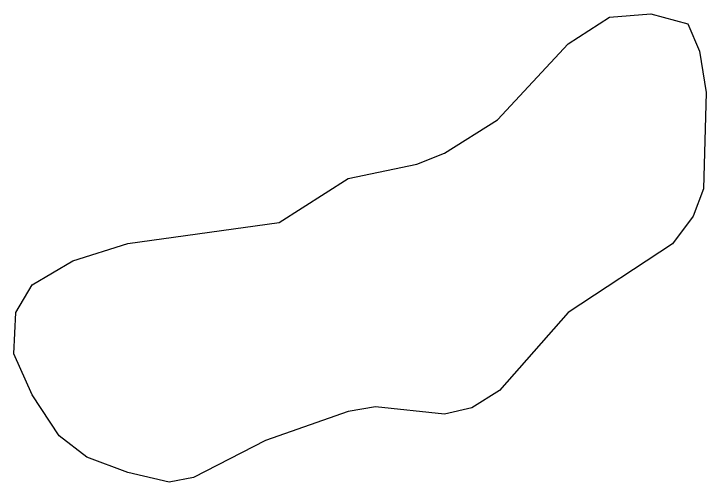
# Model space of a CAD drawing. Extents: x 474277 to 475042, y 254928 to 255625.
# Drawn here: x 474751.31 to 474755.168, y 255086.982 to 255089.594 of the extents above; entities that cross this region are included whole.
import ezdxf

# ---------------------------------------------------------------- set-up
doc = ezdxf.new("R2010")
doc.units = 0
doc.header["$MEASUREMENT"] = 0
doc.layers.add('BaseMapV2_DTM_export_MonNov09090547073261 — entities', color=1, linetype='CONTINUOUS')

msp = doc.modelspace()

# ---------------------------------------------------------------- linework, layer by layer
at = {"layer": 'BaseMapV2_DTM_export_MonNov09090547073261 — entities', "color": 15, "linetype": 'Continuous', "true_color": 0xb7484b}
msp.add_polyline3d([(474752.3108, 255087.0085, 84.25), (474752.176, 255086.9825, 84.25), (474751.946, 255087.0364, 84.25), (474751.716, 255087.1223, 84.25), (474751.5626, 255087.2401, 84.25), (474751.4117, 255087.4686, 84.25), (474751.3102, 255087.6986, 84.25), (474751.3217, 255087.9286, 84.25), (474751.412, 255088.082, 84.25), (474751.6393, 255088.2159, 84.25), (474751.946, 255088.3133, 84.25), (474752.7895, 255088.4301, 84.25), (474753.1728, 255088.6765, 84.25), (474753.5562, 255088.7556, 84.25), (474753.7096, 255088.8172, 84.25), (474754.0048, 255089.0021, 84.25), (474754.3997, 255089.4268, 84.25), (474754.6297, 255089.5746, 84.25), (474754.8597, 255089.594, 84.25), (474755.0661, 255089.5388, 84.25), (474755.1314, 255089.3855, 84.25), (474755.1678, 255089.1554, 84.25), (474755.1533, 255088.6187, 84.25), (474755.0953, 255088.4654, 84.25), (474754.98, 255088.312, 84.25), (474754.3997, 255087.9292, 84.25), (474754.0163, 255087.4933, 84.25), (474753.8629, 255087.3976, 84.25), (474753.7096, 255087.3614, 84.25), (474753.3262, 255087.403, 84.25), (474753.1728, 255087.3762, 84.25), (474752.7128, 255087.2143, 84.25), (474752.3108, 255087.0085, 84.25)], dxfattribs=at)

doc.saveas('drawing.dxf')
